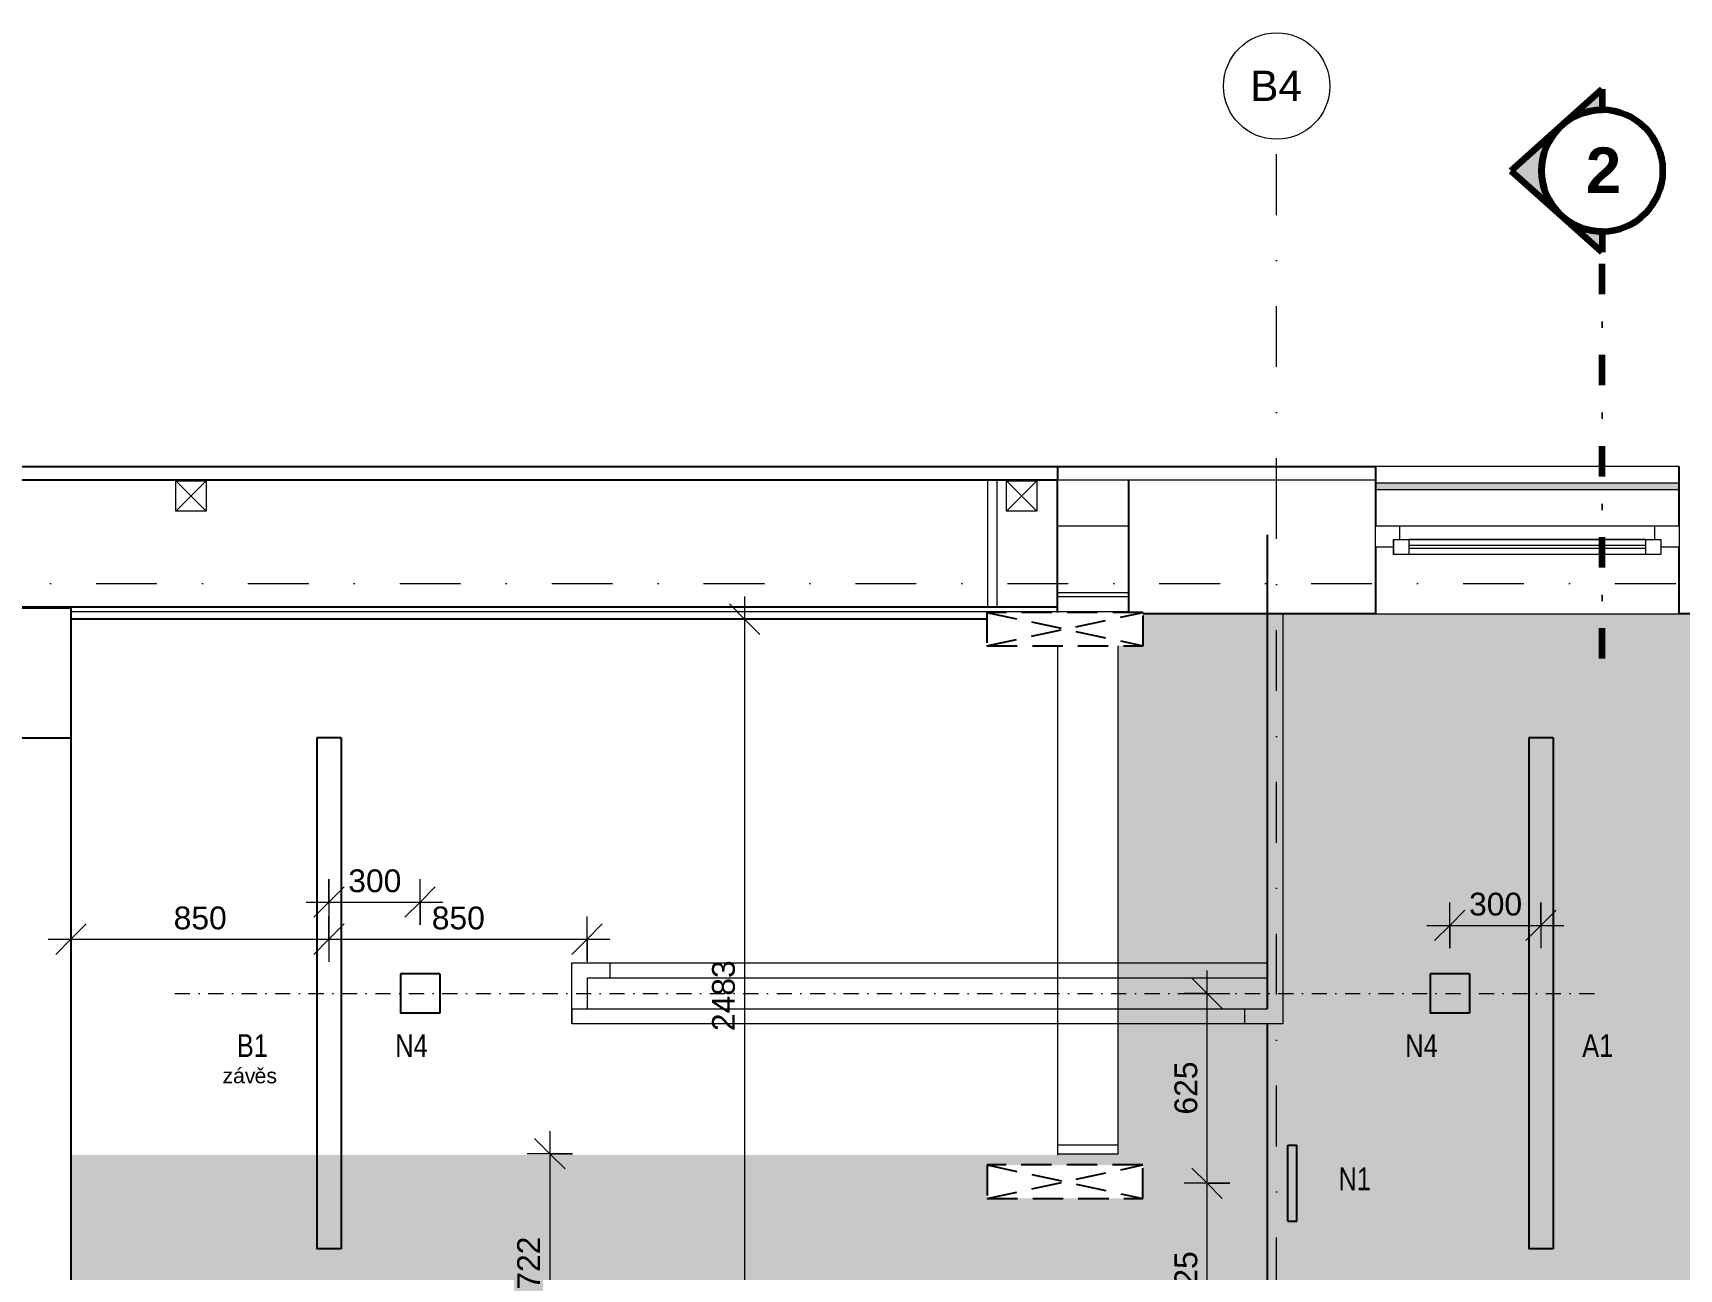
# Model space of a CAD drawing. Header units: millimetres. Extents: x -8397 to 42027, y -1655 to 57416.
# Drawn here: x 3076 to 8496, y 53345 to 57416 of the extents above; entities that cross this region are included whole.
import ezdxf

# ---------------------------------------------------------------- set-up
doc = ezdxf.new("R2010")
doc.units = ezdxf.units.MM
for name, pattern in [('ABMV_DashDot_2_2mm-S0_6mm', [110, 50, -30, 0, -30]), ('HA_Dash_3mm-S1mm', [150, 100, -50]), ('HA_DashDot_10mm-S3mm', [500, 200, -150, 0, -150]), ('HA_DashDot_6mm-S2mm', [300, 100, -100, 0, -100])]:
    doc.linetypes.add(name, pattern=pattern)
for name, color, linetype, lineweight in [('-UNDERLAY_A-AREA-____-OTLN', 9, 'Continuous', 25), ('-UNDERLAY_A-FLOR-HRAL-OTLN', 9, 'Continuous', 9), ('A-____-____-DIMS', 9, 'Continuous', 5), ('A-____-____-DIMS-50', 9, 'Continuous', 5), ('A-CLNG-____-OTLN', 9, 'Continuous', 9), ('A-CLNG-____-PATT', 9, 'Continuous', 9), ('A-DETL-____-OTLN', 9, 'Continuous', 25), ('A-FLOR-____-MCUT', 9, 'Continuous', 25), ('A-FLOR-____-OTLN', 9, 'Continuous', 9), ('A-GENM-____-MCUT', 9, 'HA_Dash_3mm-S1mm', 25), ('A-GENM-____-OTLN', 9, 'Continuous', 9), ('A-GLAZ-____-MCUT', 9, 'Continuous', 5), ('A-GLAZ-____-OTLN', 9, 'Continuous', 5), ('A-ROOF-____-MCUT', 9, 'Continuous', 25), ('A-ROOF-____-OTLN', 9, 'Continuous', 9), ('A-WALL-____-MCUT', 9, 'Continuous', 25), ('A-WALL-____-OTLN', 9, 'Continuous', 9), ('E-LITE-EQPM-IDEN', 9, 'Continuous', 9), ('E-LITE-EQPM-OTLN', 9, 'Continuous', 9), ('G-____-____-SYMB', 9, 'Continuous', 5), ('G-____-____-TEXT', 9, 'Continuous', 5), ('I-WALL-____-MCUT', 9, 'Continuous', 25), ('I-WALL-____-OTLN', 9, 'Continuous', 9), ('M-HVAC-DUCT-OTLN', 9, 'Continuous', 9), ('S-GRID-____-IDEN', 9, 'Continuous', 9), ('S-GRID-____-OTLN', 9, 'Continuous', 5)]:
    doc.layers.add(name, color=color, linetype=linetype, lineweight=lineweight)
doc.styles.add('Arial', font='arial.ttf', dxfattribs={"height": 100})
doc.styles.add('Arial_1', font='arial.ttf', dxfattribs={"height": 75})
doc.styles.add('Arial_2', font='arial.ttf', dxfattribs={"width": 0.8, "height": 75})
doc.styles.add('Arial_3', font='arial.ttf', dxfattribs={"height": 50})
doc.styles.add('Arial_B_1', font='arialbd.ttf', dxfattribs={"height": 150})
doc.dimstyles.new('Inner_Dimensions', dxfattribs={"dimscale": 304.8, "dimtxt": 76.519455, "dimasz": 0.328084, "dimexe": 0.246063, "dimexo": 0.0625, "dimgap": 0.032808, "dimtad": 1, "dimdec": 0, "dimzin": 0, "dimdsep": 46, "dimtxsty": 'Arial_1', "dimblk1": 'OBLIQUE', "dimblk2": 'OBLIQUE', "dimsah": 1, "dimcen": 0.09, "dimdle": 0.246063, "dimazin": 0, "dimtfac": 1, "dimtdec": 4, "dimtix": 1, "dimtmove": 0, "dimatfit": 3, "dimfxl": 0.246063, "dimfxlon": 1, "dimtvp": 1, "dimtolj": 1, "dimtzin": 0, "dimlwd": 9, "dimlwe": 9, "dimarcsym": 2})

# ---------------------------------------------------------------- blocks, each defined once
blk = doc.blocks.new('Top Rail Type - Top Rail_Internal_-1408492-DPS_B - 3NP')
at = {"layer": '-UNDERLAY_A-FLOR-HRAL-OTLN'}
for p, q in [((7141.1, 55502.7), (7191.1, 55502.7)), ((7141.1, 54277.3), (7141.1, 55502.7)), ((7191.1, 55502.7), (7191.1, 54277.3)), ((4850.3, 54353.1), (4975.3, 54353.1)), ((4850.3, 54228.1), (4850.3, 54353.1)), ((4975.3, 54353.1), (7140.7, 54353.1)), ((4975.3, 54353.1), (4975.3, 54303.1)), ((7140.7, 54353.1), (7140.7, 54303.1)), ((4975.3, 54303.1), (4900.3, 54303.1)), ((4900.3, 54303.1), (4900.3, 54228.1)), ((7140.7, 54303.1), (4975.3, 54303.1)), ((7141.1, 54202.3), (7141.1, 54277.3)), ((7191.1, 54277.3), (7191.1, 54152.3)), ((4850.3, 54202.3), (4850.3, 54228.1)), ((4850.3, 54202.3), (4850.3, 54152.3)), ((4850.3, 54152.3), (4850.3, 54202.3)), ((4850.3, 54202.3), (7066.1, 54202.3)), ((4900.3, 54228.1), (4900.3, 54202.3)), ((7066.1, 54152.3), (7066.1, 54202.3)), ((7066.1, 54202.3), (7141.1, 54202.3)), ((7066.1, 54152.3), (4850.3, 54152.3)), ((7191.1, 54152.3), (7066.1, 54152.3))]:
    blk.add_line(p, q, dxfattribs=at)
blk = doc.blocks.new('Railing - Railing-1637688-DPS_B - 3NP')
at = {"layer": '-UNDERLAY_A-FLOR-HRAL-OTLN'}
blk.add_hatch(color=256, dxfattribs=at).paths.add_polyline_path([(8495.7, 55912.7), (8495.7, 55932.7), (7495.7, 55932.7), (7495.7, 55912.7), (8117.6, 55912.7)])
for p, q in [((7495.7, 55912.7), (7495.7, 55932.7)), ((8495.7, 55932.7), (7495.7, 55932.7)), ((7495.7, 55912.7), (8495.7, 55912.7)), ((8495.7, 55932.7), (8495.7, 55912.7))]:
    blk.add_line(p, q, dxfattribs=at)
blk = doc.blocks.new('HA_WD_SinglePanel - 1000x2400-1670805-DPS_B - 3NP')
at = {"layer": 'A-GLAZ-____-MCUT'}
for p, q in [((-500, 0), (-500, 70)), ((-500, 70), (-420, 70)), ((-420, 70), (-420, 25)), ((420, 25), (420, 70)), ((420, 70), (500, 70)), ((500, 70), (500, 0)), ((-440, 0), (-500, 0)), ((-440, -25), (-440, 25)), ((-440, 25), (-390, 25)), ((-390, 25), (-390, -25)), ((390, 5), (-390, 5)), ((390, -25), (390, 25)), ((390, 25), (440, 25)), ((440, 25), (440, -25)), ((500, 0), (440, 0)), ((-390, -25), (-440, -25)), ((390, -5), (-390, -5)), ((440, -25), (390, -25))]:
    blk.add_line(p, q, dxfattribs=at)
at = {"layer": 'A-GLAZ-____-OTLN'}
for p, q in [((-420, 70), (420, 70)), ((-440, 25), (-440, -25)), ((-440, 25), (440, 25)), ((390, 25), (-390, 25)), ((440, 25), (440, -25)), ((440, -25), (-440, -25)), ((390, -25), (-390, -25))]:
    blk.add_line(p, q, dxfattribs=at)
blk = doc.blocks.new('HA_LF_GenericSymbol_Linear - svitidlo 1683x80 A1-2073533-DPS_B - 3NP')
at = {"layer": 'E-LITE-EQPM-OTLN', "color": 11, "lineweight": 25}
for p, q in [((40, 841.5), (-40, 841.5)), ((-40, 841.5), (-40, -841.5)), ((40, 841.5), (40, -841.5)), ((40, -841.5), (-40, -841.5))]:
    blk.add_line(p, q, dxfattribs=at)
blk = doc.blocks.new('HA_LF_GenericSymbol_Linear - svitidlo 1683x80-1812998-DPS_B - 3NP')
at = {"layer": 'E-LITE-EQPM-OTLN', "color": 11, "lineweight": 25}
for p, q in [((40, 841.5), (-40, 841.5)), ((-40, 841.5), (-40, -841.5)), ((40, 841.5), (40, -841.5)), ((40, -841.5), (-40, -841.5))]:
    blk.add_line(p, q, dxfattribs=at)
blk = doc.blocks.new('HA_LF_N4 - svitidlo 130x130-1883583-DPS_B - 3NP')
at = {"layer": 'E-LITE-EQPM-OTLN', "color": 11, "lineweight": 25}
for p, q in [((65, 65), (-65, 65)), ((-65, 65), (-65, -65)), ((65, 65), (65, -65)), ((65, -65), (-65, -65))]:
    blk.add_line(p, q, dxfattribs=at)
blk = doc.blocks.new('HA_LF_N1 - nouzove svitidlo 250x29-1884553-DPS_B - 3NP')
at = {"layer": 'E-LITE-EQPM-OTLN', "color": 11, "lineweight": 25}
for p, q in [((14.5, 125), (-14.5, 125)), ((-14.5, 125), (-14.5, -125)), ((14.5, 125), (14.5, -125)), ((14.5, -125), (-14.5, -125))]:
    blk.add_line(p, q, dxfattribs=at)
blk = doc.blocks.new('HA_GM_Opening_Circle_WallBased - Default-2130435-DPS_B - 3NP')
at = {"layer": 'A-GENM-____-MCUT'}
for p, q in [((180, 471.4), (70, 471.4)), ((70, 471.4), (70, -40.8)), ((180, 471.4), (70, -40.8)), ((70, 471.4), (180, -40.8)), ((180, -40.8), (180, 471.4)), ((70, -40.8), (180, -40.8))]:
    blk.add_line(p, q, dxfattribs=at)
blk = doc.blocks.new('HA_GM_Opening_Circle_WallBased - Default-2130563-DPS_B - 3NP')
at = {"layer": 'A-GENM-____-MCUT'}
for p, q in [((180, 472.7), (70, 472.7)), ((70, 472.7), (70, -41.7)), ((180, 472.7), (70, -41.7)), ((70, 472.7), (180, -41.7)), ((180, -41.7), (180, 472.7)), ((70, -41.7), (180, -41.7))]:
    blk.add_line(p, q, dxfattribs=at)
blk = doc.blocks.new('VĚNEC B3 - VĚNEC B3-2161069-DPS_B - 3NP')
at = {"layer": 'A-FLOR-____-MCUT'}
for p, q in [((2950.7, 55093.2), (2950.7, 55522.8)), ((2950.7, 55522.8), (3200.7, 55522.8)), ((3200.7, 55522.8), (3200.7, 55093.2)), ((3200.7, 55093.2), (2950.7, 55093.2))]:
    blk.add_line(p, q, dxfattribs=at)
blk = doc.blocks.new('Grid - Radius 3_5mm-353793-DPS_B - 3NP')
at = {"layer": 'S-GRID-____-IDEN'}
blk.add_circle((0, 0), 3.5, dxfattribs=at)
blk = doc.blocks.new('DIMBLOCK55-DPS_B - 3NP')
at = {"layer": 'A-____-____-DIMS-50', "lineweight": 9}
for p, q in [((5419, 55560.2), (5419, 52927.7)), ((5419, 55485.2), (5369, 55535.2)), ((5494, 55485.2), (5344, 55485.2)), ((5419, 55485.2), (5469, 55435.2)), ((5419, 55485.2), (5494, 55485.2)), ((5419, 53002.7), (5369, 53052.7)), ((5494, 53002.7), (5344, 53002.7)), ((5419, 53002.7), (5469, 52952.7)), ((5419, 53002.7), (5494, 53002.7))]:
    blk.add_line(p, q, dxfattribs=at)
at = {"layer": 'A-____-____-DIMS-50', "color": 0, "lineweight": 9, "insert": (5311.7, 54128.6), "char_height": 75, "width": 276.883, "attachment_point": 1, "rotation": 90, "line_spacing_factor": 0.941778, "style": 'Arial_1'}
blk.add_mtext('2483', dxfattribs=at)
blk = doc.blocks.new('_Oblique')
at = {"color": 0, "linetype": 'ByBlock', "lineweight": -2}
blk.add_line((-0.5, -0.5), (0.5, 0.5), dxfattribs=at)
blk = doc.blocks.new('Section - With Sheet Number-366786-DPS_B - 3NP')
at = {"layer": 'G-____-____-SYMB'}
h = blk.add_hatch(color=256, dxfattribs=at)
edge = h.paths.add_edge_path()
edge.add_line((1.37, 0), (0, 0))
edge.add_arc((-4, 0), 4, 0, 180)
edge.add_line((-8, 0), (-9.37, 0))
edge.add_line((-9.37, 0), (-4, 6))
edge.add_line((-4, 6), (1.37, 0))
at = {"layer": 'G-____-____-SYMB', "lineweight": 100}
for p, q in [((-4, 6), (-9.37, 0)), ((1.37, 0), (-4, 6)), ((-9.37, 0), (-8, 0)), ((0, 0), (1.37, 0))]:
    blk.add_line(p, q, dxfattribs=at)
blk.add_circle((-4, 0), 4, dxfattribs=at)
blk.add_arc((-4, 0), 4, 0, 180, dxfattribs=at)
blk = doc.blocks.new('DIMBLOCK84-DPS_B - 3NP')
at = {"layer": 'A-____-____-DIMS-50', "lineweight": 9}
for p, q in [((6941.5, 53627.7), (6891.5, 53677.7)), ((7016.5, 53627.7), (6866.5, 53627.7)), ((6941.5, 52927.7), (6941.5, 53627.7)), ((6941.5, 53627.7), (6991.5, 53577.7)), ((6941.5, 53627.7), (7016.5, 53627.7)), ((6941.5, 53002.7), (6891.5, 53052.7)), ((6866.5, 53002.7), (7016.5, 53002.7)), ((6941.5, 53002.7), (6866.5, 53002.7)), ((6941.5, 53002.7), (6991.5, 52952.7))]:
    blk.add_line(p, q, dxfattribs=at)
at = {"layer": 'A-____-____-DIMS-50', "color": 0, "lineweight": 9, "insert": (6834.2, 53228.7), "char_height": 75, "width": 207.662, "attachment_point": 1, "rotation": 90, "line_spacing_factor": 0.941778, "style": 'Arial_1'}
blk.add_mtext('625', dxfattribs=at)
blk = doc.blocks.new('DIMBLOCK85-DPS_B - 3NP')
at = {"layer": 'A-____-____-DIMS-50', "lineweight": 9}
for p, q in [((6941.5, 53627.7), (6941.5, 54327.7)), ((6941.5, 54252.7), (6891.5, 54302.7)), ((6866.5, 54252.7), (7016.5, 54252.7)), ((6941.5, 54252.7), (6866.5, 54252.7)), ((6941.5, 54252.7), (6991.5, 54202.7)), ((6941.5, 53627.7), (6891.5, 53677.7)), ((7016.5, 53627.7), (6866.5, 53627.7)), ((6941.5, 53627.7), (6991.5, 53577.7)), ((6941.5, 53627.7), (7016.5, 53627.7))]:
    blk.add_line(p, q, dxfattribs=at)
at = {"layer": 'A-____-____-DIMS-50', "color": 0, "lineweight": 9, "insert": (6834.2, 53853.7), "char_height": 75, "width": 207.662, "attachment_point": 1, "rotation": 90, "line_spacing_factor": 0.941778, "style": 'Arial_1'}
blk.add_mtext('625', dxfattribs=at)
blk = doc.blocks.new('DIMBLOCK86-DPS_B - 3NP')
at = {"layer": 'A-____-____-DIMS-50', "lineweight": 9}
for p, q in [((7740.7, 54401.9), (7740.7, 54551.9)), ((7740.7, 54476.9), (7790.7, 54526.9)), ((8040.7, 54551.9), (8040.7, 54401.9)), ((8040.7, 54476.9), (8040.7, 54551.9)), ((8040.7, 54476.9), (8090.7, 54526.9)), ((7665.7, 54476.9), (8115.7, 54476.9)), ((7740.7, 54476.9), (7690.7, 54426.9)), ((7740.7, 54476.9), (7740.7, 54401.9)), ((8040.7, 54476.9), (7990.7, 54426.9))]:
    blk.add_line(p, q, dxfattribs=at)
at = {"layer": 'A-____-____-DIMS-50', "color": 0, "lineweight": 9, "insert": (7804.2, 54584.3), "char_height": 75, "width": 207.662, "attachment_point": 1, "line_spacing_factor": 0.941778, "style": 'Arial_1'}
blk.add_mtext('300', dxfattribs=at)
blk = doc.blocks.new('DIMBLOCK91-DPS_B - 3NP')
at = {"layer": 'A-____-____-DIMS-50', "lineweight": 9}
for p, q in [((4050.5, 54628.7), (4050.5, 54478.7)), ((4050.5, 54553.7), (4050.5, 54628.7)), ((4050.5, 54553.7), (4100.5, 54603.7)), ((4350.5, 54478.7), (4350.5, 54628.7)), ((4350.5, 54553.7), (4400.5, 54603.7)), ((3975.5, 54553.7), (4425.5, 54553.7)), ((4050.5, 54553.7), (4000.5, 54503.7)), ((4350.5, 54553.7), (4300.5, 54503.7)), ((4350.5, 54553.7), (4350.5, 54478.7))]:
    blk.add_line(p, q, dxfattribs=at)
at = {"layer": 'A-____-____-DIMS-50', "color": 0, "lineweight": 9, "insert": (4114, 54661.1), "char_height": 75, "width": 207.662, "attachment_point": 1, "line_spacing_factor": 0.941778, "style": 'Arial_1'}
blk.add_mtext('300', dxfattribs=at)
blk = doc.blocks.new('DIMBLOCK92-DPS_B - 3NP')
at = {"layer": 'A-____-____-DIMS-50', "lineweight": 9}
for p, q in [((3200.7, 54506.4), (3200.7, 54356.4)), ((3200.7, 54431.4), (3200.7, 54506.4)), ((3200.7, 54431.4), (3250.7, 54481.4)), ((4050.5, 54506.4), (4050.5, 54356.4)), ((4050.5, 54431.4), (4050.5, 54506.4)), ((4050.5, 54431.4), (4100.5, 54481.4)), ((3125.7, 54431.4), (4050.5, 54431.4)), ((3200.7, 54431.4), (3150.7, 54381.4)), ((4050.5, 54431.4), (4000.5, 54381.4))]:
    blk.add_line(p, q, dxfattribs=at)
at = {"layer": 'A-____-____-DIMS-50', "color": 0, "lineweight": 9, "insert": (3539.1, 54538.8), "char_height": 75, "width": 207.662, "attachment_point": 1, "line_spacing_factor": 0.941778, "style": 'Arial_1'}
blk.add_mtext('850', dxfattribs=at)
blk = doc.blocks.new('DIMBLOCK93-DPS_B - 3NP')
at = {"layer": 'A-____-____-DIMS-50', "lineweight": 9}
for p, q in [((4050.5, 54506.4), (4050.5, 54356.4)), ((4050.5, 54431.4), (4050.5, 54506.4)), ((4050.5, 54431.4), (4100.5, 54481.4)), ((4900.3, 54356.4), (4900.3, 54506.4)), ((4900.3, 54431.4), (4950.3, 54481.4)), ((4050.5, 54431.4), (4000.5, 54381.4)), ((4050.5, 54431.4), (4975.3, 54431.4)), ((4900.3, 54431.4), (4850.3, 54381.4)), ((4900.3, 54431.4), (4900.3, 54356.4))]:
    blk.add_line(p, q, dxfattribs=at)
at = {"layer": 'A-____-____-DIMS-50', "color": 0, "lineweight": 9, "insert": (4388.9, 54538.8), "char_height": 75, "width": 207.662, "attachment_point": 1, "line_spacing_factor": 0.941778, "style": 'Arial_1'}
blk.add_mtext('850', dxfattribs=at)
blk = doc.blocks.new('DIMBLOCK106-DPS_B - 3NP')
at = {"layer": 'A-____-____-DIMS-50', "lineweight": 9}
for p, q in [((4777.6, 53724.5), (4727.6, 53774.5)), ((4777.6, 53799.5), (4777.6, 52927.7)), ((4852.6, 53724.5), (4702.6, 53724.5)), ((4777.6, 53724.5), (4827.6, 53674.5)), ((4777.6, 53724.5), (4852.6, 53724.5)), ((4777.6, 53002.7), (4727.6, 53052.7)), ((4852.6, 53002.7), (4702.6, 53002.7)), ((4777.6, 53002.7), (4827.6, 52952.7)), ((4777.6, 53002.7), (4852.6, 53002.7))]:
    blk.add_line(p, q, dxfattribs=at)
at = {"layer": 'A-____-____-DIMS-50', "color": 0, "lineweight": 9, "insert": (4670.3, 53277.1), "char_height": 75, "width": 207.662, "attachment_point": 1, "rotation": 90, "line_spacing_factor": 0.941778, "style": 'Arial_1'}
blk.add_mtext('722', dxfattribs=at)

msp = doc.modelspace()

# ---------------------------------------------------------------- hatches: boundary and pattern name
at = {"layer": 'A-CLNG-____-PATT'}
h = msp.add_hatch(color=256, dxfattribs=at)
h.paths.add_polyline_path([(11075.7, 50927.7), (11075.7, 52427.7), (8940.7, 52427.7), (8940.7, 55502.7), (6730.7, 55502.7), (6730.7, 55397.7), (6649.1, 55397.7), (6649.1, 53724.5), (6449.1, 53724.5), (6449.1, 53720.4), (3200.7, 53720.4), (3200.7, 53002.7), (7140.7, 53002.7), (7140.7, 52427.7), (5102.7, 52427.7), (5102.7, 52425.2), (5038.7, 52425.2), (5038.7, 52427.7), (3200.7, 52427.7), (3200.7, 50927.7), (10993.1, 50927.7)])
h.paths.add_polyline_path([(8423.2, 51835.2), (7568.2, 51835.2), (7568.2, 52990.2), (8423.2, 52990.2), (8423.2, 51865.5)])
h.paths.add_polyline_path([(6560.1, 53577.7), (6217.7, 53577.7), (6217.7, 53687.7), (6729.9, 53687.7), (6729.9, 53577.7), (6679.9, 53577.7)])

# ---------------------------------------------------------------- linework, layer by layer
at = {"layer": '-UNDERLAY_A-AREA-____-OTLN'}
for p, q in [((7140.7, 54202.3), (7140.7, 55762.7)), ((7140.7, 53053.1), (7140.7, 54152.3))]:
    msp.add_line(p, q, dxfattribs=at)
at = {"layer": 'A-CLNG-____-OTLN'}
for p, q in [((6649.1, 53724.5), (6649.1, 53869.3)), ((6449.1, 53724.5), (6649.1, 53724.5))]:
    msp.add_line(p, q, dxfattribs=at)
at = {"layer": 'A-DETL-____-OTLN', "linetype": 'ABMV_DashDot_2_2mm-S0_6mm', "lineweight": 5}
msp.add_line((3542.7, 54252.7), (8242.7, 54252.7), dxfattribs=at)
at = {"layer": 'A-ROOF-____-MCUT'}
for p, q in [((189.3, 55987.7), (6449.1, 55987.7)), ((6449.1, 55987.7), (6449.1, 55942.7)), ((6449.1, 55525.3), (189.3, 55525.3))]:
    msp.add_line(p, q, dxfattribs=at)
at = {"layer": 'A-ROOF-____-OTLN'}
msp.add_line((6449.1, 55397.7), (6449.1, 53720.4), dxfattribs=at)
at = {"layer": 'A-WALL-____-MCUT'}
for p, q in [((6449.1, 55942.7), (245.7, 55942.7)), ((6449.1, 55987.7), (7495.7, 55987.7)), ((6449.1, 55507.7), (6449.1, 55942.7)), ((6683.2, 55942.7), (6683.2, 55507.7)), ((7495.7, 55987.7), (7495.7, 55792.7)), ((8495.7, 55792.7), (8495.7, 55987.7)), ((7495.7, 55722.7), (7495.7, 55502.7)), ((8495.7, 55502.7), (8495.7, 55722.7)), ((7495.7, 55502.7), (6730.7, 55502.7)), ((11075.7, 55502.7), (8495.7, 55502.7)), ((6216.4, 55485.2), (3200.7, 55485.2))]:
    msp.add_line(p, q, dxfattribs=at)
at = {"layer": 'A-WALL-____-MCUT', "lineweight": 9}
for p, q in [((7495.7, 55942.7), (6449.1, 55942.7)), ((6449.1, 55792.7), (6683.2, 55792.7)), ((6449.1, 55572.7), (6683.2, 55572.7)), ((6449.1, 55560.2), (6683.2, 55560.2)), ((3200.7, 55485.2), (3200.7, 55525.3)), ((3200.7, 55510.2), (6683.2, 55510.2))]:
    msp.add_line(p, q, dxfattribs=at)
at = {"layer": 'A-WALL-____-OTLN'}
for p, q in [((6219.1, 55942.7), (6219.1, 55525.3)), ((6249.1, 55942.7), (6249.1, 55525.3)), ((8495.7, 55987.7), (7495.7, 55987.7)), ((7495.7, 55502.7), (8495.7, 55502.7))]:
    msp.add_line(p, q, dxfattribs=at)
at = {"layer": 'G-____-____-SYMB', "linetype": 'HA_DashDot_6mm-S2mm', "lineweight": 100}
msp.add_line((8242.7, 55355.3), (8242.7, 56762.2), dxfattribs=at)
at = {"layer": 'I-WALL-____-MCUT'}
msp.add_line((3200.7, 55485.2), (3200.7, 53002.7), dxfattribs=at)
at = {"layer": 'I-WALL-____-OTLN'}
for p, q in [((6649.1, 53869.3), (6649.1, 55397.7)), ((6449.1, 53754.5), (6649.1, 53754.5))]:
    msp.add_line(p, q, dxfattribs=at)
at = {"layer": 'M-HVAC-DUCT-OTLN', "lineweight": 5}
for p, q in [((3645.7, 55840.5), (3545.7, 55940.5)), ((3645.7, 55940.5), (3545.7, 55840.5)), ((3545.7, 55940.5), (3645.7, 55940.5)), ((3545.7, 55840.5), (3545.7, 55940.5)), ((3645.7, 55940.5), (3645.7, 55840.5)), ((6380.7, 55840.5), (6280.7, 55940.5)), ((6380.7, 55940.5), (6280.7, 55840.5)), ((6280.7, 55940.5), (6380.7, 55940.5)), ((6280.7, 55840.5), (6280.7, 55940.5)), ((6380.7, 55940.5), (6380.7, 55840.5)), ((3645.7, 55840.5), (3545.7, 55840.5)), ((6380.7, 55840.5), (6280.7, 55840.5))]:
    msp.add_line(p, q, dxfattribs=at)
at = {"layer": 'S-GRID-____-OTLN', "linetype": 'HA_DashDot_10mm-S3mm', "lineweight": 9}
for p, q in [((7170.7, 55816), (7170.7, 57066)), ((7170.7, 37745.7), (7170.7, 55816)), ((-6718.5, 55602.7), (21372.5, 55602.7))]:
    msp.add_line(p, q, dxfattribs=at)

# ---------------------------------------------------------------- block references
at = {"layer": '-UNDERLAY_A-FLOR-HRAL-OTLN'}
for name in ['Railing - Railing-1637688-DPS_B - 3NP', 'Top Rail Type - Top Rail_Internal_-1408492-DPS_B - 3NP']:
    msp.add_blockref(name, (0, 0), dxfattribs=at)
at = {"layer": 'A-FLOR-____-OTLN'}
msp.add_blockref('VĚNEC B3 - VĚNEC B3-2161069-DPS_B - 3NP', (0, 0), dxfattribs=at)
at = {"layer": 'A-GENM-____-OTLN', "rotation": 89.99999999999991}
for name, p in [('HA_GM_Opening_Circle_WallBased - Default-2130563-DPS_B - 3NP', (6689.1, 55327.7)), ('HA_GM_Opening_Circle_WallBased - Default-2130435-DPS_B - 3NP', (6689.1, 53507.7))]:
    msp.add_blockref(name, p, dxfattribs=at)
at = {"layer": 'A-GLAZ-____-OTLN'}
msp.add_blockref('HA_WD_SinglePanel - 1000x2400-1670805-DPS_B - 3NP', (7995.7, 55722.7), dxfattribs=at)
at = {"layer": 'E-LITE-EQPM-OTLN', "color": 11, "lineweight": 25}
for name, p in [('HA_LF_GenericSymbol_Linear - svitidlo 1683x80-1812998-DPS_B - 3NP', (4050.5, 54252.7)), ('HA_LF_GenericSymbol_Linear - svitidlo 1683x80 A1-2073533-DPS_B - 3NP', (8040.7, 54252.7)), ('HA_LF_N4 - svitidlo 130x130-1883583-DPS_B - 3NP', (4350.5, 54252.7)), ('HA_LF_N4 - svitidlo 130x130-1883583-DPS_B - 3NP', (7740.7, 54252.7))]:
    msp.add_blockref(name, p, dxfattribs=at)
at = {"layer": 'E-LITE-EQPM-OTLN', "color": 11, "lineweight": 25, "rotation": 180}
msp.add_blockref('HA_LF_N1 - nouzove svitidlo 250x29-1884553-DPS_B - 3NP', (7222.3, 53627.7), dxfattribs=at)
at = {"layer": 'G-____-____-SYMB', "lineweight": 100, "extrusion": (0, 0, -1), "xscale": 49.99999999999998, "yscale": 49.99999999999998, "zscale": 49.99999999999998, "rotation": 270.0000000000002}
msp.add_blockref('Section - With Sheet Number-366786-DPS_B - 3NP', (-8242.7, 56762.2), dxfattribs=at)
at = {"layer": 'S-GRID-____-IDEN', "xscale": 49.99999999999998, "yscale": 49.99999999999998, "zscale": 49.99999999999998}
msp.add_blockref('Grid - Radius 3_5mm-353793-DPS_B - 3NP', (7170.7, 57241), dxfattribs=at)

# ---------------------------------------------------------------- texts
at = {"layer": 'E-LITE-EQPM-IDEN', "lineweight": 5, "char_height": 75, "attachment_point": 1, "style": 'Arial_2'}
for s, insert, width in [('B1', (3746.9, 54118.4), 125.063), ('N4', (4268.6, 54118.4), 131.477), ('N4', (7594.1, 54118.4), 131.477), ('A1', (8176.8, 54118.4), 125.063), ('N1', (7374.1, 53679.4), 131.477)]:
    msp.add_mtext(s, dxfattribs=dict(at, insert=insert, width=width))
at = {"layer": 'G-____-____-SYMB', "insert": (8188.6, 57038.8), "char_height": 150, "width": 144.304, "attachment_point": 1, "style": 'Arial_B_1'}
msp.add_mtext('\\fArial|b1|i0|c0|p34|;2', dxfattribs=at)
at = {"layer": 'G-____-____-TEXT', "color": 11, "lineweight": 9, "char_height": 50, "attachment_point": 1, "style": 'Arial_3'}
for s, insert, width in [('záv', (3699.7, 54006.7), 128.27), ('ěs', (3805.5, 54006.7), 92.194)]:
    msp.add_mtext(s, dxfattribs=dict(at, insert=insert, width=width))
at = {"layer": 'S-GRID-____-IDEN', "lineweight": 5, "insert": (7083.3, 57291.7), "char_height": 100, "width": 212.447, "attachment_point": 1, "style": 'Arial'}
msp.add_mtext('B4', dxfattribs=at)

# ---------------------------------------------------------------- dimensions: what is measured, and where the dimension line sits
at = {"layer": 'A-____-____-DIMS', "lineweight": 9}
for base, p1, p2, override, picture, middle in [((5419.0291614, 53002.7219663), (5494.0291614, 55485.2219663), (5494.0291614, 53002.7219663), {"dimpost": '<>', "dimfxl": 2482.5}, 'DIMBLOCK55-DPS_B - 3NP', (5370.7106073, 54243.9719663)), ((6941.5, 54252.7), (7016.5, 53627.7), (6866.5, 54252.7), {"dimpost": '<>', "dimfxl": 642.748007}, 'DIMBLOCK85-DPS_B - 3NP', (6893.2, 53940.2)), ((4777.6, 53002.7), (4852.6, 53724.5), (4852.6, 53002.7), {"dimpost": '<>', "dimfxl": 721.752344}, 'DIMBLOCK106-DPS_B - 3NP', (4730, 53363.6)), ((6941.5, 53627.7), (6866.5, 53002.7), (7016.5, 53627.7), {"dimpost": '<>', "dimfxl": 642.748007}, 'DIMBLOCK84-DPS_B - 3NP', (6893.2, 53315.2))]:
    dim = msp.add_linear_dim(base=base, p1=p1, p2=p2, angle=90, dimstyle='Inner_Dimensions', override=override, dxfattribs=at)
    dim.commit()
    dim.dimension.update_dxf_attribs({"geometry": picture, "text_midpoint": middle})
for base, p1, p2, override, picture, middle in [((4350.5, 54553.7), (4050.5, 54628.7), (4350.5, 54478.7), {"dimpost": '<>', "dimfxl": 335.410197}, 'DIMBLOCK91-DPS_B - 3NP', (4200.5, 54602)), ((8040.7, 54476.9), (7740.7, 54401.9), (8040.7, 54551.9), {"dimpost": '<>', "dimfxl": 335.410197}, 'DIMBLOCK86-DPS_B - 3NP', (7890.7, 54525.3)), ((4050.5, 54431.4), (3200.7, 54506.4), (4050.5, 54506.4), {"dimpost": '<>', "dimfxl": 849.8}, 'DIMBLOCK92-DPS_B - 3NP', (3625.6, 54479.7)), ((4900.3, 54431.4), (4050.5, 54506.4), (4900.3, 54356.4), {"dimpost": '<>', "dimfxl": 862.936869}, 'DIMBLOCK93-DPS_B - 3NP', (4475.4, 54479.7))]:
    dim = msp.add_linear_dim(base=base, p1=p1, p2=p2, dimstyle='Inner_Dimensions', override=override, dxfattribs=at)
    dim.commit()
    dim.dimension.update_dxf_attribs({"geometry": picture, "text_midpoint": middle})

doc.saveas('drawing.dxf')
